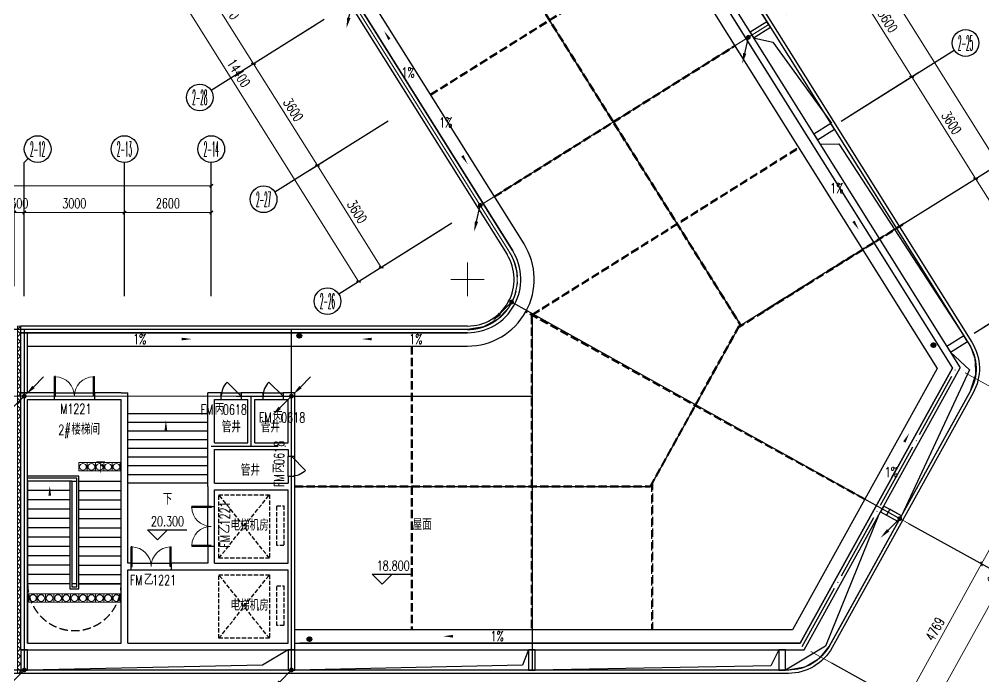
# Model space of a CAD drawing. Extents: x -9422388 to 15610651, y -1992469 to 953794.
# Drawn here: x -2475703 to -2446817, y -364314 to -344628 of the extents above; entities that cross this region are included whole.
import ezdxf
from ezdxf.enums import TextEntityAlignment as Align

# ---------------------------------------------------------------- set-up
doc = ezdxf.new("R2010")
doc.units = 0
doc.header["$LTSCALE"] = 1000
doc.linetypes.add('DASH', pattern=[0.35, 0.25, -0.1])
doc.linetypes.add('DOTE', pattern=[2.42, 2, -0.2, 0.02, -0.2])
for name, color, linetype in [('A-ELEV-LIN-0.3', 30, 'Continuous'), ('A-ELEV-LIN-0.4', 40, 'Continuous'), ('A-FLOR-EVTR', 2, 'Continuous'), ('A-FLOR-OTHER1-ON', 253, 'Continuous'), ('AXIS', 3, 'Continuous'), ('AXIS_TEXT', 7, 'Continuous'), ('DIM_ELEV', 3, 'Continuous'), ('DIM_SYMB', 3, 'Continuous'), ('DOTE', 1, 'Continuous'), ('LWIRE', 4, 'Continuous'), ('PUB_DIM', 3, 'Continuous'), ('PUB_TEXT', 7, 'Continuous'), ('STAIR', 2, 'Continuous'), ('WALL', 9, 'Continuous'), ('WALL-PARAPET', 6, 'Continuous'), ('WINDOW', 4, 'Continuous'), ('WINDOW_TEXT', 7, 'Continuous'), ('WIRE-接地', 4, 'TG_接地'), ('WIRE-避雷', 4, 'TG_×2')]:
    doc.layers.add(name, color=color, linetype=linetype)
doc.layers.add('建筑底图', color=8, linetype='Continuous', lineweight=5)
doc.styles.add('_TCH_AXIS', font='COMPLEX', dxfattribs={"bigfont": 'GBCBIG'})
doc.styles.add('_TCH_DIM', font='SIMPLEX', dxfattribs={"bigfont": 'GBCBIG'})
doc.styles.add('_TCH_DIM_T3', font='SIMPLEX', dxfattribs={"width": 0.705882, "bigfont": 'GBCBIG'})
doc.styles.add('_TCH_WINDOW', font='SIMPLEX', dxfattribs={"height": 3.5, "bigfont": 'GBCBIG'})
doc.styles.add('COMPLEX', font='COMPLEX')
doc.styles.get("Standard").update_dxf_attribs({"font": 'gbenor.shx', "bigfont": 'gbcbig.shx'})
doc.styles.add('TG_LINETYPE', font='SIMPLEX', dxfattribs={"width": 0.8, "height": 3.5, "bigfont": 'HZTXT'})
doc.styles.add('TG_LINETYPE_THUND', font='SIMPLEX', dxfattribs={"width": 0.8, "height": 5.5, "bigfont": 'HZTXT'})
doc.linetypes.add('TG_×2', pattern='A,0.75,0,["×",TG_LINETYPE_THUND,S=0.1,R=0,X=-0.23,Y=-0.21],0.65,-0.13,0.13,-0.13', length=2)
doc.linetypes.add('TG_接地', pattern='A,0.75,0,["/",TG_LINETYPE,S=0.05,R=-8.594367,X=-0.1,Y=-0.045],0.65,-0.13,0.13,-0.13', length=2)
doc.dimstyles.new('_TCH_ARCH&&100', dxfattribs={"dimtxt": 297.5, "dimasz": 100, "dimexe": 250, "dimexo": 300, "dimgap": 126.25, "dimtad": 1, "dimdec": 0, "dimzin": 0, "dimdsep": 46, "dimtxsty": '_TCH_DIM_T3', "dimblk": 'ARCHTICK', "dimcen": 0.09, "dimclrt": 7, "dimazin": 2, "dimtfac": 1, "dimtdec": 0, "dimtix": 1, "dimtmove": 2, "dimatfit": 3, "dimfxl": 0, "dimtolj": 1, "dimtzin": 0, "dimarcsym": 0})
pattern_1 = [(45, (965061, 0), (-22.4506403, 22.4506403), []), (135, (965061, 0), (-22.4506403, -22.4506403), [])]

# ---------------------------------------------------------------- blocks, each defined once
blk = doc.blocks.new('_ArchTick')
at = {"color": 0, "linetype": 'ByBlock', "const_width": 0.4}
blk.add_lwpolyline([(-0.5, -0.5), (0.5, 0.5)], dxfattribs=at)
blk = doc.blocks.new('*D751')
at = {"layer": 'Defpoints', "color": 0, "transparency": 16777216}
for p in [(2140239, -399502), (2143302, -401197), (2137930, -403675)]:
    blk.add_point(p, dxfattribs=at)
at = {"layer": 'PUB_DIM', "color": 0, "lineweight": -2, "transparency": 16777216}
for p, q in [((2140502, -399647), (2143520, -401318)), ((2140993, -405369), (2143302, -401197)), ((2138193, -403820), (2141211, -405491))]:
    blk.add_line(p, q, dxfattribs=at)
at = {"layer": 'PUB_DIM', "color": 0, "lineweight": -2, "transparency": 16777216, "xscale": 100, "yscale": 100, "zscale": 100}
for p, rotation in [((2143302, -401197), 61.03914883823311), ((2140993, -405369), 241.0391488382331)]:
    blk.add_blockref('_ArchTick', p, dxfattribs=dict(at, rotation=rotation))
at = {"layer": 'PUB_DIM', "color": 7, "transparency": 16777216, "insert": (2141907, -403150), "char_height": 297.5, "attachment_point": 5, "rotation": 61.0391, "style": '_TCH_DIM_T3'}
blk.add_mtext('\\A1;4769', dxfattribs=at)
blk = doc.blocks.new('*D752')
at = {"layer": 'Defpoints', "color": 0, "transparency": 16777216}
for p in [(2142549, -395329), (2145611, -397024), (2140239, -399502)]:
    blk.add_point(p, dxfattribs=at)
at = {"layer": 'PUB_DIM', "color": 0, "lineweight": -2, "transparency": 16777216}
for p, q in [((2142811, -395475), (2145830, -397145)), ((2143302, -401197), (2145611, -397024)), ((2140502, -399647), (2143520, -401318))]:
    blk.add_line(p, q, dxfattribs=at)
at = {"layer": 'PUB_DIM', "color": 0, "lineweight": -2, "transparency": 16777216, "xscale": 100, "yscale": 100, "zscale": 100}
for p, rotation in [((2145611, -397024), 61.03914883822983), ((2143302, -401197), 241.0391488382298)]:
    blk.add_blockref('_ArchTick', p, dxfattribs=dict(at, rotation=rotation))
at = {"layer": 'PUB_DIM', "color": 7, "transparency": 16777216, "insert": (2144216, -398977), "char_height": 297.5, "attachment_point": 5, "rotation": 61.0391, "style": '_TCH_DIM_T3'}
blk.add_mtext('\\A1;4769', dxfattribs=at)
blk = doc.blocks.new('*D753')
at = {"layer": 'Defpoints', "color": 0, "transparency": 16777216}
for p in [(2142549, -395329), (2146311, -397412), (2137930, -403675)]:
    blk.add_point(p, dxfattribs=at)
at = {"layer": 'PUB_DIM', "color": 0, "lineweight": -2, "transparency": 16777216}
for p, q in [((2142811, -395475), (2146530, -397533)), ((2141692, -405757), (2146311, -397412)), ((2138193, -403820), (2141911, -405878))]:
    blk.add_line(p, q, dxfattribs=at)
at = {"layer": 'PUB_DIM', "color": 0, "lineweight": -2, "transparency": 16777216, "xscale": 100, "yscale": 100, "zscale": 100}
for p, rotation in [((2146311, -397412), 61.03914883811161), ((2141692, -405757), 241.0391488381117)]:
    blk.add_blockref('_ArchTick', p, dxfattribs=dict(at, rotation=rotation))
at = {"layer": 'PUB_DIM', "color": 7, "transparency": 16777216, "insert": (2143761, -401451), "char_height": 297.5, "attachment_point": 5, "rotation": 61.0391, "style": '_TCH_DIM_T3'}
blk.add_mtext('\\A1;9538', dxfattribs=at)
blk = doc.blocks.new('*D755')
at = {"layer": 'AXIS', "color": 0, "lineweight": -2, "transparency": 16777216}
for p, q in [((2099930, -392875), (2099930, -389625)), ((2120230, -392875), (2120230, -389625)), ((2099930, -389875), (2120230, -389875))]:
    blk.add_line(p, q, dxfattribs=at)
at = {"layer": 'Defpoints', "color": 0, "transparency": 16777216}
for p in [(2120230, -389875), (2099930, -393175), (2120230, -393175)]:
    blk.add_point(p, dxfattribs=at)
at = {"layer": 'AXIS', "color": 0, "lineweight": -2, "transparency": 16777216, "xscale": 100, "yscale": 100, "zscale": 100, "rotation": 180}
blk.add_blockref('_ArchTick', (2099930, -389875), dxfattribs=at)
at = {"layer": 'AXIS', "color": 0, "lineweight": -2, "transparency": 16777216, "xscale": 100, "yscale": 100, "zscale": 100}
blk.add_blockref('_ArchTick', (2120230, -389875), dxfattribs=at)
at = {"layer": 'AXIS', "color": 7, "transparency": 16777216, "insert": (2110080, -389600), "char_height": 297.5, "attachment_point": 5, "style": '_TCH_DIM_T3'}
blk.add_mtext('\\A1;20300', dxfattribs=at)
blk = doc.blocks.new('*D767')
at = {"layer": 'AXIS', "color": 0, "lineweight": -2, "transparency": 16777216}
for p, q in [((2129789, -372524), (2132543, -370798)), ((2132331, -370931), (2146192, -393046)), ((2143650, -394639), (2146404, -392913))]:
    blk.add_line(p, q, dxfattribs=at)
at = {"layer": 'Defpoints', "color": 0, "transparency": 16777216}
for p in [(2129535, -372683), (2146192, -393046), (2143396, -394798)]:
    blk.add_point(p, dxfattribs=at)
at = {"layer": 'AXIS', "color": 0, "lineweight": -2, "transparency": 16777216, "xscale": 100, "yscale": 100, "zscale": 100}
for p, rotation in [((2132331, -370931), 122.0782976762225), ((2146192, -393046), 302.0782976762225)]:
    blk.add_blockref('_ArchTick', p, dxfattribs=dict(at, rotation=rotation))
at = {"layer": 'AXIS', "color": 7, "transparency": 16777216, "insert": (2139495, -381842), "char_height": 297.5, "attachment_point": 5, "rotation": 302.0783, "style": '_TCH_DIM_T3'}
blk.add_mtext('\\A1;26100', dxfattribs=at)
blk = doc.blocks.new('*D768')
at = {"layer": 'AXIS', "color": 0, "lineweight": -2, "transparency": 16777216}
for p, q in [((2143331, -394131), (2145407, -392830)), ((2145196, -392962), (2145142, -392878)), ((2145196, -392962), (2145514, -393471)), ((2143650, -394639), (2145726, -393338)), ((2145514, -393471), (2145567, -393555))]:
    blk.add_line(p, q, dxfattribs=at)
at = {"layer": 'Defpoints', "color": 0, "transparency": 16777216}
for p in [(2145514, -393471), (2143077, -394290), (2143396, -394798)]:
    blk.add_point(p, dxfattribs=at)
at = {"layer": 'AXIS', "color": 0, "lineweight": -2, "transparency": 16777216, "xscale": 100, "yscale": 100, "zscale": 100}
for p, rotation in [((2145196, -392962), 302.0782976762146), ((2145514, -393471), 122.0782976762145)]:
    blk.add_blockref('_ArchTick', p, dxfattribs=dict(at, rotation=rotation))
at = {"layer": 'AXIS', "color": 7, "transparency": 16777216, "insert": (2145588, -393070), "char_height": 297.5, "attachment_point": 5, "rotation": 302.0783, "style": '_TCH_DIM_T3'}
blk.add_mtext('\\A1;600', dxfattribs=at)
blk = doc.blocks.new('*D769')
at = {"layer": 'AXIS', "color": 0, "lineweight": -2, "transparency": 16777216}
for p, q in [((2141260, -390826), (2143336, -389525)), ((2143124, -389658), (2145196, -392962)), ((2143331, -394131), (2145407, -392830))]:
    blk.add_line(p, q, dxfattribs=at)
at = {"layer": 'Defpoints', "color": 0, "transparency": 16777216}
for p in [(2141006, -390985), (2145196, -392962), (2143077, -394290)]:
    blk.add_point(p, dxfattribs=at)
at = {"layer": 'AXIS', "color": 0, "lineweight": -2, "transparency": 16777216, "xscale": 100, "yscale": 100, "zscale": 100}
for p, rotation in [((2143124, -389658), 122.0782976762255), ((2145196, -392962), 302.0782976762255)]:
    blk.add_blockref('_ArchTick', p, dxfattribs=dict(at, rotation=rotation))
at = {"layer": 'AXIS', "color": 7, "transparency": 16777216, "insert": (2144393, -391164), "char_height": 297.5, "attachment_point": 5, "rotation": 302.0783, "style": '_TCH_DIM_T3'}
blk.add_mtext('\\A1;3900', dxfattribs=at)
blk = doc.blocks.new('*D770')
at = {"layer": 'AXIS', "color": 0, "lineweight": -2, "transparency": 16777216}
for p, q in [((2139348, -387776), (2141424, -386475)), ((2141212, -386607), (2143124, -389658)), ((2141260, -390826), (2143336, -389525))]:
    blk.add_line(p, q, dxfattribs=at)
at = {"layer": 'Defpoints', "color": 0, "transparency": 16777216}
for p in [(2139094, -387935), (2143124, -389658), (2141006, -390985)]:
    blk.add_point(p, dxfattribs=at)
at = {"layer": 'AXIS', "color": 0, "lineweight": -2, "transparency": 16777216, "xscale": 100, "yscale": 100, "zscale": 100}
for p, rotation in [((2141212, -386607), 122.0782976762219), ((2143124, -389658), 302.0782976762218)]:
    blk.add_blockref('_ArchTick', p, dxfattribs=dict(at, rotation=rotation))
at = {"layer": 'AXIS', "color": 7, "transparency": 16777216, "insert": (2142401, -387987), "char_height": 297.5, "attachment_point": 5, "rotation": 302.0783, "style": '_TCH_DIM_T3'}
blk.add_mtext('\\A1;3600', dxfattribs=at)
blk = doc.blocks.new('*D771')
at = {"layer": 'AXIS', "color": 0, "lineweight": -2, "transparency": 16777216}
for p, q in [((2137437, -384725), (2139512, -383424)), ((2139301, -383557), (2141212, -386607)), ((2139348, -387776), (2141424, -386475))]:
    blk.add_line(p, q, dxfattribs=at)
at = {"layer": 'Defpoints', "color": 0, "transparency": 16777216}
for p in [(2137182, -384885), (2141212, -386607), (2139094, -387935)]:
    blk.add_point(p, dxfattribs=at)
at = {"layer": 'AXIS', "color": 0, "lineweight": -2, "transparency": 16777216, "xscale": 100, "yscale": 100, "zscale": 100}
for p, rotation in [((2139301, -383557), 122.0782976762247), ((2141212, -386607), 302.0782976762247)]:
    blk.add_blockref('_ArchTick', p, dxfattribs=dict(at, rotation=rotation))
at = {"layer": 'AXIS', "color": 7, "transparency": 16777216, "insert": (2140490, -384936), "char_height": 297.5, "attachment_point": 5, "rotation": 302.0783, "style": '_TCH_DIM_T3'}
blk.add_mtext('\\A1;3600', dxfattribs=at)
blk = doc.blocks.new('*D776')
at = {"layer": 'AXIS', "color": 0, "lineweight": -2, "transparency": 16777216}
for p, q in [((2119536, -378950), (2116783, -380676)), ((2116994, -380543), (2124642, -392745)), ((2127184, -391152), (2124430, -392878))]:
    blk.add_line(p, q, dxfattribs=at)
at = {"layer": 'Defpoints', "color": 0, "transparency": 16777216}
for p in [(2119791, -378791), (2127438, -390992), (2124642, -392745)]:
    blk.add_point(p, dxfattribs=at)
at = {"layer": 'AXIS', "color": 0, "lineweight": -2, "transparency": 16777216, "xscale": 100, "yscale": 100, "zscale": 100}
for p, rotation in [((2116994, -380543), 122.0782976762221), ((2124642, -392745), 302.0782976762222)]:
    blk.add_blockref('_ArchTick', p, dxfattribs=dict(at, rotation=rotation))
at = {"layer": 'AXIS', "color": 7, "transparency": 16777216, "insert": (2121051, -386498), "char_height": 297.5, "attachment_point": 5, "rotation": 302.0783, "style": '_TCH_DIM_T3'}
blk.add_mtext('\\A1;14400', dxfattribs=at)
blk = doc.blocks.new('*D777')
at = {"layer": 'AXIS', "color": 0, "lineweight": -2, "transparency": 16777216}
for p, q in [((2125272, -388101), (2123196, -389402)), ((2123408, -389269), (2125320, -392320)), ((2127184, -391152), (2125108, -392453))]:
    blk.add_line(p, q, dxfattribs=at)
at = {"layer": 'Defpoints', "color": 0, "transparency": 16777216}
for p in [(2125526, -387942), (2127438, -390992), (2125320, -392320)]:
    blk.add_point(p, dxfattribs=at)
at = {"layer": 'AXIS', "color": 0, "lineweight": -2, "transparency": 16777216, "xscale": 100, "yscale": 100, "zscale": 100}
for p, rotation in [((2123408, -389269), 122.0782976762242), ((2125320, -392320), 302.0782976762242)]:
    blk.add_blockref('_ArchTick', p, dxfattribs=dict(at, rotation=rotation))
at = {"layer": 'AXIS', "color": 7, "transparency": 16777216, "insert": (2124597, -390649), "char_height": 297.5, "attachment_point": 5, "rotation": 302.0783, "style": '_TCH_DIM_T3'}
blk.add_mtext('\\A1;3600', dxfattribs=at)
blk = doc.blocks.new('*D778')
at = {"layer": 'AXIS', "color": 0, "lineweight": -2, "transparency": 16777216}
for p, q in [((2123360, -385051), (2121284, -386352)), ((2121496, -386219), (2123408, -389269)), ((2125272, -388101), (2123196, -389402))]:
    blk.add_line(p, q, dxfattribs=at)
at = {"layer": 'Defpoints', "color": 0, "transparency": 16777216}
for p in [(2123614, -384891), (2125526, -387942), (2123408, -389269)]:
    blk.add_point(p, dxfattribs=at)
at = {"layer": 'AXIS', "color": 0, "lineweight": -2, "transparency": 16777216, "xscale": 100, "yscale": 100, "zscale": 100}
for p, rotation in [((2121496, -386219), 122.0782976762247), ((2123408, -389269), 302.0782976762247)]:
    blk.add_blockref('_ArchTick', p, dxfattribs=dict(at, rotation=rotation))
at = {"layer": 'AXIS', "color": 7, "transparency": 16777216, "insert": (2122685, -387598), "char_height": 297.5, "attachment_point": 5, "rotation": 302.0783, "style": '_TCH_DIM_T3'}
blk.add_mtext('\\A1;3600', dxfattribs=at)
blk = doc.blocks.new('*D779')
at = {"layer": 'AXIS', "color": 0, "lineweight": -2, "transparency": 16777216}
for p, q in [((2121448, -382000), (2119372, -383302)), ((2119584, -383169), (2121496, -386219)), ((2123360, -385051), (2121284, -386352))]:
    blk.add_line(p, q, dxfattribs=at)
at = {"layer": 'Defpoints', "color": 0, "transparency": 16777216}
for p in [(2121702, -381841), (2123614, -384891), (2121496, -386219)]:
    blk.add_point(p, dxfattribs=at)
at = {"layer": 'AXIS', "color": 0, "lineweight": -2, "transparency": 16777216, "xscale": 100, "yscale": 100, "zscale": 100}
for p, rotation in [((2119584, -383169), 122.0782976762219), ((2121496, -386219), 302.0782976762218)]:
    blk.add_blockref('_ArchTick', p, dxfattribs=dict(at, rotation=rotation))
at = {"layer": 'AXIS', "color": 7, "transparency": 16777216, "insert": (2120773, -384548), "char_height": 297.5, "attachment_point": 5, "rotation": 302.0783, "style": '_TCH_DIM_T3'}
blk.add_mtext('\\A1;3600', dxfattribs=at)
blk = doc.blocks.new('$DorLib2D$00000002')
at = {"color": 0}
for p, q in [((-0.5, 0), (-0.5, 0.4875)), ((-0.475, 0.4875), (-0.5, 0.4875)), ((-0.475, 0), (-0.475, 0.4875)), ((0.475, 0), (0.475, 0.4875)), ((0.475, 0.4875), (0.5, 0.4875)), ((0.5, 0), (0.5, 0.4875)), ((-0.5, 0), (-0.475, 0)), ((0.5, 0), (0.475, 0))]:
    blk.add_line(p, q, dxfattribs=at)
at = {"color": 0, "lineweight": 13}
for centre, start, end in [((-0.4875, 0), 0, 88.53072), ((0.4875, 0), 91.46928, 180)]:
    blk.add_arc(centre, 0.4875, start, end, dxfattribs=at)
blk = doc.blocks.new('$DorLib2D$00000114')
at = {"color": 0}
blk.add_line((0.5, 0), (-0.207, 0.707), dxfattribs=at)
blk.add_arc((0.5, 0), 1, 135, 180, dxfattribs=at)
blk = doc.blocks.new('*D800')
at = {"layer": 'AXIS', "color": 0, "lineweight": -2, "transparency": 16777216}
for p, q in [((2114330, -392875), (2114330, -390425)), ((2114630, -392875), (2114630, -390425)), ((2114330, -390675), (2114230, -390675)), ((2114330, -390675), (2114630, -390675)), ((2114630, -390675), (2114730, -390675))]:
    blk.add_line(p, q, dxfattribs=at)
at = {"layer": 'Defpoints', "color": 0, "transparency": 16777216}
for p in [(2114630, -390675), (2114330, -393175), (2114630, -393175)]:
    blk.add_point(p, dxfattribs=at)
at = {"layer": 'AXIS', "color": 0, "lineweight": -2, "transparency": 16777216, "xscale": 100, "yscale": 100, "zscale": 100}
blk.add_blockref('_ArchTick', (2114330, -390675), dxfattribs=at)
at = {"layer": 'AXIS', "color": 0, "lineweight": -2, "transparency": 16777216, "xscale": 100, "yscale": 100, "zscale": 100, "rotation": 180}
blk.add_blockref('_ArchTick', (2114630, -390675), dxfattribs=at)
at = {"layer": 'AXIS', "color": 7, "transparency": 16777216, "insert": (2114480, -390400), "char_height": 297.5, "attachment_point": 5, "style": '_TCH_DIM_T3'}
blk.add_mtext('\\A1;300', dxfattribs=at)
blk = doc.blocks.new('*D801')
at = {"layer": 'AXIS', "color": 0, "lineweight": -2, "transparency": 16777216}
for p, q in [((2114630, -392875), (2114630, -390425)), ((2117630, -392875), (2117630, -390425)), ((2114630, -390675), (2117630, -390675))]:
    blk.add_line(p, q, dxfattribs=at)
at = {"layer": 'Defpoints', "color": 0, "transparency": 16777216}
for p in [(2117630, -390675), (2114630, -393175), (2117630, -393175)]:
    blk.add_point(p, dxfattribs=at)
at = {"layer": 'AXIS', "color": 0, "lineweight": -2, "transparency": 16777216, "xscale": 100, "yscale": 100, "zscale": 100, "rotation": 180}
blk.add_blockref('_ArchTick', (2114630, -390675), dxfattribs=at)
at = {"layer": 'AXIS', "color": 0, "lineweight": -2, "transparency": 16777216, "xscale": 100, "yscale": 100, "zscale": 100}
blk.add_blockref('_ArchTick', (2117630, -390675), dxfattribs=at)
at = {"layer": 'AXIS', "color": 7, "transparency": 16777216, "insert": (2116130, -390400), "char_height": 297.5, "attachment_point": 5, "style": '_TCH_DIM_T3'}
blk.add_mtext('\\A1;3000', dxfattribs=at)
blk = doc.blocks.new('*D802')
at = {"layer": 'AXIS', "color": 0, "lineweight": -2, "transparency": 16777216}
for p, q in [((2117630, -392875), (2117630, -390425)), ((2120230, -392875), (2120230, -390425)), ((2117630, -390675), (2120230, -390675))]:
    blk.add_line(p, q, dxfattribs=at)
at = {"layer": 'Defpoints', "color": 0, "transparency": 16777216}
for p in [(2120230, -390675), (2117630, -393175), (2120230, -393175)]:
    blk.add_point(p, dxfattribs=at)
at = {"layer": 'AXIS', "color": 0, "lineweight": -2, "transparency": 16777216, "xscale": 100, "yscale": 100, "zscale": 100, "rotation": 180}
blk.add_blockref('_ArchTick', (2117630, -390675), dxfattribs=at)
at = {"layer": 'AXIS', "color": 0, "lineweight": -2, "transparency": 16777216, "xscale": 100, "yscale": 100, "zscale": 100}
blk.add_blockref('_ArchTick', (2120230, -390675), dxfattribs=at)
at = {"layer": 'AXIS', "color": 7, "transparency": 16777216, "insert": (2118930, -390400), "char_height": 297.5, "attachment_point": 5, "style": '_TCH_DIM_T3'}
blk.add_mtext('\\A1;2600', dxfattribs=at)
blk = doc.blocks.new('_AXISO')
at = {"color": 0}
blk.add_circle((0, 0), 0.5, dxfattribs=at)
at = {"layer": 'AXIS_TEXT', "color": 0, "style": 'COMPLEX', "width": 1.041667}
blk.add_attdef('A', text='', height=0.56, dxfattribs=at).set_placement((-0.25, -0.28), (0.25, -0.28), align=Align.FIT)
blk = doc.blocks.new('$TelecSys$00000080')
for p, q in [((-0.7, -0.7), (0, 0)), ((0.104, 0.104), (0.104, 0.104)), ((-0.104, -0.104), (-0.104, -0.104))]:
    blk.add_line(p, q)
at = {"const_width": 0.142}
blk.add_lwpolyline([(0.071, 0, 1), (-0.071, 0, 1)], format="xyb", close=True, dxfattribs=at)
blk.add_solid([(-0.63, -0.77), (-0.77, -0.63), (-1.15, -1.15)])
at = {"width": 0.8, "flags": 9}
blk.add_attdef('A', (0, 0), '', height=0.00002, rotation=180, dxfattribs=at)
blk = doc.blocks.new('$TelecSys$00000078')
for p, q in [((1.15, 1.15), (0.55, 0.55)), ((0.104, 0.104), (0.104, 0.104)), ((-0.104, -0.104), (-0.104, -0.104))]:
    blk.add_line(p, q)
at = {"const_width": 0.142}
blk.add_lwpolyline([(-0.071, 0, 1), (0.071, 0, 1)], format="xyb", close=True, dxfattribs=at)
blk.add_solid([(0.62, 0.48), (0.48, 0.62), (0.1, 0.1)])
at = {"width": 0.8, "flags": 9}
blk.add_attdef('A', (0, 0), '', height=0.00002, dxfattribs=at)
blk = doc.blocks.new('6666')
h = blk.add_hatch()
h.set_pattern_fill('ANSI37', color=8, scale=100)
h.set_pattern_definition([(45, (1492936.5, 0), (-112.2532, 112.2532), []), (135, (1492936.5, 0), (-112.2532, -112.2532), [])])
h.paths.add_polyline_path([(2114430.2, -394074.7), (2114530.2, -394074.7), (2114530.2, -404474.7), (2114430.2, -404474.7)])
at = {"layer": 'A-ELEV-LIN-0.4'}
h = blk.add_hatch(dxfattribs=at)
h.set_pattern_fill('ANSI37', color=8, scale=20)
h.set_pattern_definition([(45, (1068560.5, -10359.275), (-22.4506403, 22.4506403), []), (135, (1068560.5, -10359.275), (-22.4506403, -22.4506403), [])])
edge = h.paths.add_edge_path()
edge.add_arc((2122868, -394363.9), 70, 0, 360)
h = blk.add_hatch(dxfattribs=at)
h.set_pattern_fill('ANSI37', color=8, scale=20)
h.set_pattern_definition(pattern_1)
edge = h.paths.add_edge_path()
edge.add_arc((2141860.7, -394646.6), 70, 0, 360)
h = blk.add_hatch(dxfattribs=at)
h.set_pattern_fill('ANSI37', color=8, scale=20)
h.set_pattern_definition(pattern_1)
edge = h.paths.add_edge_path()
edge.add_arc((2123170.9, -403450.5), 70, 0, 360)
at = {"color": 8}
for points in [[(2127903.9, -393175.4), (2127903.9, -392175.4)], [(2127403.9, -392675.4), (2128403.9, -392675.4)], [(2114530.2, -403774.7), (2114530.2, -394074.7)]]:
    blk.add_lwpolyline(points, dxfattribs=at)
blk.add_lwpolyline([(2114430.2, -394074.7), (2114530.2, -394074.7), (2114530.2, -404474.7), (2114430.2, -404474.7)], close=True, dxfattribs=at)
at = {"color": 8, "linetype": 'Continuous', "flags": 128}
for points in [[(2117497.7, -398414.7), (2117497.7, -398164.7), (2116262.7, -398164.7), (2116262.7, -398414.7)], [(2117497.7, -402344.7), (2117497.7, -402094.7), (2114762.7, -402094.7), (2114762.7, -402344.7)]]:
    blk.add_lwpolyline(points, close=True, dxfattribs=at)
for points in [[(2116262.7, -398414.7), (2116262.7, -398164.7)], [(2116512.7, -398414.7), (2116512.7, -398164.7)], [(2116762.7, -398414.7), (2116762.7, -398164.7)], [(2117012.7, -398414.7), (2117012.7, -398164.7)], [(2117262.7, -398414.7), (2117262.7, -398164.7)], [(2115012.7, -402344.7), (2115012.7, -402094.7)], [(2115262.7, -402344.7), (2115262.7, -402094.7)], [(2115512.7, -402344.7), (2115512.7, -402094.7)], [(2115762.7, -402344.7), (2115762.7, -402094.7)], [(2116012.7, -402344.7), (2116012.7, -402094.7)], [(2116262.7, -402344.7), (2116262.7, -402094.7)], [(2116512.7, -402344.7), (2116512.7, -402094.7)], [(2116762.7, -402344.7), (2116762.7, -402094.7)], [(2117012.7, -402344.7), (2117012.7, -402094.7)], [(2117262.7, -402344.7), (2117262.7, -402094.7)]]:
    blk.add_lwpolyline(points, dxfattribs=at)
at = {"color": 8, "linetype": 'Continuous'}
for centre in [(2116387.7, -398289.7), (2116640.2, -398289.7), (2116887.7, -398289.7), (2117137.7, -398289.7), (2117387.7, -398289.7), (2114890.2, -402219.7), (2115137.7, -402219.7), (2115387.7, -402219.7), (2115640.2, -402219.7), (2115887.7, -402219.7), (2116137.7, -402219.7), (2116387.7, -402219.7), (2116640.2, -402219.7), (2116887.7, -402219.7), (2117137.7, -402219.7), (2117387.7, -402219.7)]:
    blk.add_circle(centre, 100, dxfattribs=at)
at = {"layer": 'A-ELEV-LIN-0.3', "color": 8}
for points in [[(2120500.1, -378228), (2120500.1, -378228, -0.4142136), (2120721.4, -377263.1), (2127669.5, -372908.3, -0.4142136), (2129737.1, -373382.6), (2143007.3, -394555, -0.2728148), (2143048.7, -396077.9), (2138830, -403701.1, -0.2728148), (2137517.5, -404474.7), (2100730.2, -404474.7, -0.4142134), (2099130.2, -402874.7), (2099130.2, -394774.7, -0.4142137), (2099830.2, -394074.7), (2099830.2, -394074.7)], [(2120584.8, -378174.9), (2120584.8, -378174.9, -0.4142136), (2120774.5, -377347.8), (2127722.6, -372993, -0.4142136), (2129652.3, -373435.7), (2142922.6, -394608.1, -0.2728148), (2142961.2, -396029.5), (2138742.5, -403652.6, -0.2728148), (2137517.5, -404374.7), (2114530.2, -404374.7)]]:
    blk.add_lwpolyline(points, format="xyb", dxfattribs=at)
for points in [[(2136981.2, -385128.8), (2136875, -384959.3), (2136366.6, -385278), (2136472.8, -385447.4)], [(2138893.1, -388179.2), (2138786.9, -388009.7), (2138278.5, -388328.3), (2138384.7, -388497.8)], [(2142876.2, -394534.1), (2142770, -394364.6), (2142261.6, -394683.3), (2142367.8, -394852.7)], [(2140803.4, -399928.6), (2140900.3, -399753.6), (2140375.3, -399463), (2140278.5, -399638)], [(2140803.4, -399928.6), (2140900.3, -399753.6), (2140550.3, -399559.9), (2140453.5, -399734.9)], [(2114530.2, -404374.7), (2114730.2, -404374.7), (2114730.2, -403774.7), (2114530.2, -403774.7)], [(2122530.2, -404374.7), (2122730.2, -404374.7), (2122730.2, -403774.7), (2122530.2, -403774.7)], [(2129730.2, -404374.7), (2129930.2, -404374.7), (2129930.2, -403774.7), (2129730.2, -403774.7)], [(2137230.2, -404374.7), (2137430.2, -404374.7), (2137430.2, -403774.7), (2137230.2, -403774.7)]]:
    blk.add_lwpolyline(points, close=True, dxfattribs=at)
blk.add_lwpolyline([(2114530.2, -404374.7), (2114530.2, -404474.7)], dxfattribs=at)
at = {"layer": 'A-ELEV-LIN-0.4', "color": 8}
for points in [[(2128655.8, -373352.2), (2142432.6, -395332.7), (2137871.2, -403574.7), (2122880.2, -403574.7)], [(2128316.9, -373564.6), (2141968.4, -395345.3), (2137635.4, -403174.7), (2122730.2, -403174.7)], [(2124673.4, -375848.3), (2136068.2, -394028.4)], [(2132649.1, -379346.7), (2133238.3, -379370.2), (2136874.1, -384959.9)], [(2136472.8, -385447.4), (2137045, -385573.8), (2138803.4, -387999.3)], [(2138464.6, -388625.2), (2139030.6, -388615.6), (2142770, -394364.6)], [(2133386.2, -398874.7), (2136068.2, -394028.4)], [(2142368.2, -394853.4), (2142942.5, -395384), (2140900.3, -399753.6)], [(2122730.2, -398874.7), (2133386.2, -398874.7)], [(2140205.8, -399769.3), (2138628, -403661.5), (2137430.2, -404374.7)], [(2122530.2, -403774.7), (2121763, -404229.5), (2114730.2, -404374.7)], [(2129730.2, -403774.7), (2129549, -404229.5), (2122730.2, -404374.7)], [(2137230.2, -403774.7), (2136988.3, -404244.6), (2129930.2, -404374.7)]]:
    blk.add_lwpolyline(points, dxfattribs=at)
for points in [[(2114730.2, -394674.7), (2127902.6, -394674.7, 0.5895128), (2129597.2, -391612.6), (2121114.7, -378078.8)], [(2114730.2, -394274.7), (2127902.6, -394274.7, 0.5895128), (2129258.3, -391825), (2121094.4, -378799.6)]]:
    blk.add_lwpolyline(points, format="xyb", dxfattribs=at)
for centre in [(2122868, -394363.9), (2141860.7, -394646.6), (2123170.9, -403450.5)]:
    blk.add_circle(centre, 70, dxfattribs=at)
at = {"layer": 'A-FLOR-EVTR', "color": 8, "linetype": 'DASH', "ltscale": 0.5}
for p, q in [((2120455.2, -401024.7), (2120455.2, -399124.7)), ((2120455.2, -399124.7), (2121975.2, -399124.7)), ((2121975.2, -401024.7), (2120455.2, -399124.7)), ((2120455.2, -401024.7), (2121975.2, -399124.7)), ((2121975.2, -399124.7), (2121975.2, -401024.7)), ((2122190.2, -400644.7), (2122190.2, -399454.7)), ((2122190.2, -399454.7), (2122405.2, -399454.7)), ((2122405.2, -399454.7), (2122405.2, -400644.7)), ((2122405.2, -400644.7), (2122190.2, -400644.7)), ((2121975.2, -401024.7), (2120455.2, -401024.7)), ((2120455.2, -403424.7), (2120455.2, -401524.7)), ((2120455.2, -401524.7), (2121975.2, -401524.7)), ((2121975.2, -403424.7), (2120455.2, -401524.7)), ((2120455.2, -403424.7), (2121975.2, -401524.7)), ((2121975.2, -401524.7), (2121975.2, -403424.7)), ((2122190.2, -403044.7), (2122190.2, -401854.7)), ((2122190.2, -401854.7), (2122405.2, -401854.7)), ((2122405.2, -401854.7), (2122405.2, -403044.7)), ((2122405.2, -403044.7), (2122190.2, -403044.7)), ((2121975.2, -403424.7), (2120455.2, -403424.7))]:
    blk.add_line(p, q, dxfattribs=at)
at = {"layer": 'A-FLOR-OTHER1-ON', "color": 8, "linetype": 'DASH'}
for p, q in [((2124660.7, -375856.2), (2136078.9, -394073.7)), ((2124686.1, -375840.3), (2136104.3, -394057.7))]:
    blk.add_line(p, q, dxfattribs=at)
for points in [[(2126789.2, -387132.4), (2133991.5, -382618.3)], [(2126805.2, -387157.9), (2134007.4, -382643.7)], [(2128701.1, -390182.8), (2135903.4, -385668.6)], [(2128717, -390208.2), (2135919.3, -385694.1)], [(2129845.2, -393714.4), (2137815.2, -388719)], [(2129845.2, -393749.8), (2137831.2, -388744.4)], [(2135983, -394151.5), (2141014, -390998.2)], [(2136013, -394097.3), (2140998.1, -390972.8)], [(2139794.7, -399273.1), (2129645.2, -393656.2)], [(2139809.2, -399246.9), (2129659.8, -393630)], [(2129815.2, -393768.6), (2129815.2, -403174.7)], [(2129845.2, -393749.7), (2129845.2, -403174.7)], [(2133373.1, -398867.5), (2136055.1, -394021.2)], [(2133399.3, -398882), (2136081.3, -394035.7)], [(2126215.2, -394674.7), (2126215.2, -403174.7)], [(2126245.2, -394674.7), (2126245.2, -403174.7)], [(2122730.2, -398859.7), (2133386.2, -398859.7)], [(2122730.2, -398889.7), (2133386.2, -398889.7)], [(2133415.2, -398791.4), (2133415.2, -403174.7)], [(2133445.2, -398737.1), (2133445.2, -403174.7)]]:
    blk.add_lwpolyline(points, dxfattribs=at)
blk.add_arc((2116130.2, -401794.7), 1400, 179.99986, 0, dxfattribs=at)
at = {"layer": 'AXIS', "color": 8}
for p, q in [((2123614.3, -384891.4), (2120225, -387015.7)), ((2139094.2, -387935.1), (2142483.5, -385810.8)), ((2125526.2, -387941.8), (2122136.9, -390066.1)), ((2114747.4, -389057.6), (2114630.2, -389174.7)), ((2141006.1, -390985.5), (2144395.4, -388861.2)), ((2114630.2, -393174.7), (2114630.2, -389174.7)), ((2117630.2, -393174.7), (2117630.2, -389174.7)), ((2120230.2, -393174.7), (2120230.2, -389174.7)), ((2127438.1, -390992.1), (2124048.8, -393116.4)), ((2143077.3, -394290), (2146466.6, -392165.7)), ((2141118.1, -399988.4), (2144614.1, -401923.2)), ((2138808.9, -404161), (2142304.9, -406095.8))]:
    blk.add_line(p, q, dxfattribs=at)
at = {"layer": 'DIM_ELEV', "color": 8}
for p, q in [((2118624.1, -400475), (2118324.1, -400175)), ((2118324.1, -400175), (2119494.9, -400175)), ((2118624.1, -400475), (2118924.1, -400175)), ((2125344.8, -401802.5), (2125044.8, -401502.5)), ((2125044.8, -401502.5), (2126215.5, -401502.5)), ((2125344.8, -401802.5), (2125644.8, -401502.5))]:
    blk.add_line(p, q, dxfattribs=at)
at = {"layer": 'DIM_SYMB', "color": 8}
for points in [[(2126040.2, -386244.1, 0, 0, 0), (2125406.6, -385233.1, 0, 80, 0), (2125565.9, -385487.3, 0, 0, 0)], [(2127278.2, -388219.2, 0, 0, 0), (2127911.8, -389230.1, 0, 80, 0), (2127752.5, -388975.9, 0, 0, 0)], [(2138991.8, -390180.8, 0, 0, 0), (2139625.5, -391191.8, 0, 80, 0), (2139466.1, -390937.6, 0, 0, 0)], [(2118332.2, -394463.5, 0, 0, 0), (2119648.5, -394463.5, 0, 80, 0), (2119348.5, -394463.5, 0, 0, 0)], [(2126054.8, -394463.5, 0, 0, 0), (2124738.5, -394463.5, 0, 80, 0), (2125038.5, -394463.5, 0, 0, 0)], [(2118871, -398965, 0, 0, 0), (2118871, -396900.5, 0, 80, 0), (2118871, -397200.5, 0, 0, 0)], [(2140622.5, -398207.9, 0, 0, 0), (2141134.2, -397283.2, 0, 80, 0), (2140989, -397545.6, 0, 0, 0)], [(2116867.7, -398574.7, 0, 0, 0), (2116867.7, -402684.7, 0, 0, 0), (2115392.7, -402684.7, 0, 0, 0), (2115392.7, -398854.7, 0, 80, 0), (2115392.7, -399154.7, 0, 0, 0)], [(2128489.5, -403363.5, 0, 0, 0), (2127173.2, -403363.5, 0, 80, 0), (2127473.2, -403363.5, 0, 0, 0)]]:
    blk.add_lwpolyline(points, format="xyseb", dxfattribs=at)
at = {"layer": 'DOTE', "color": 8, "linetype": 'DOTE'}
for points in [[(2136600, -393747.1), (2141006.1, -390985.5)], [(2137930.2, -403674.7), (2142548.6, -395329.5)], [(2121430.2, -397674.7), (2121430.2, -396174.7)], [(2120230.2, -397674.7), (2122630.2, -397674.7)]]:
    blk.add_lwpolyline(points, dxfattribs=at)
blk.add_arc((2127902.6, -392674.7), 1500, 270, 32.0783, dxfattribs=at)
at = {"layer": 'STAIR', "color": 8}
for p, q in [((2116265.2, -398564.7), (2114730.2, -398564.7)), ((2114730.2, -398624.7), (2114730.2, -398564.7)), ((2116205.2, -398624.7), (2114730.2, -398624.7)), ((2116205.2, -401884.7), (2116205.2, -398624.7)), ((2116265.2, -401944.7), (2116265.2, -398564.7)), ((2114730.2, -398714.7), (2114730.2, -401794.7)), ((2115995.2, -398714.7), (2114730.2, -398714.7)), ((2116055.2, -398714.7), (2115995.2, -398714.7)), ((2115995.2, -398714.7), (2115995.2, -401944.7)), ((2116055.2, -398714.7), (2115995.2, -398714.7)), ((2116055.2, -398714.7), (2116055.2, -401794.7)), ((2116055.2, -398714.7), (2116055.2, -401884.7)), ((2116055.2, -398714.7), (2116205.2, -398714.7)), ((2116205.2, -401794.7), (2116205.2, -398714.7)), ((2116265.2, -398714.7), (2117530.2, -398714.7)), ((2117530.2, -401794.7), (2117530.2, -398714.7)), ((2115995.2, -398994.7), (2114730.2, -398994.7)), ((2116265.2, -398994.7), (2117530.2, -398994.7)), ((2115995.2, -399274.7), (2114730.2, -399274.7)), ((2116265.2, -399274.7), (2117530.2, -399274.7)), ((2115995.2, -399554.7), (2114730.2, -399554.7)), ((2116265.2, -399554.7), (2117530.2, -399554.7)), ((2115995.2, -399834.7), (2114730.2, -399834.7)), ((2116265.2, -399834.7), (2117530.2, -399834.7)), ((2115995.2, -400114.7), (2114730.2, -400114.7)), ((2116265.2, -400114.7), (2117530.2, -400114.7)), ((2115995.2, -400394.7), (2114730.2, -400394.7)), ((2116265.2, -400394.7), (2117530.2, -400394.7)), ((2115995.2, -400674.7), (2114730.2, -400674.7)), ((2116265.2, -400674.7), (2117530.2, -400674.7)), ((2115995.2, -400954.7), (2114730.2, -400954.7)), ((2116265.2, -400954.7), (2117530.2, -400954.7)), ((2115995.2, -401234.7), (2114730.2, -401234.7)), ((2116265.2, -401234.7), (2117530.2, -401234.7)), ((2115995.2, -401514.7), (2114730.2, -401514.7)), ((2115995.2, -401794.7), (2114730.2, -401794.7)), ((2114730.2, -401794.7), (2114730.2, -403574.7)), ((2115995.2, -401794.7), (2114730.2, -401794.7)), ((2116205.2, -401794.7), (2116055.2, -401794.7)), ((2116265.2, -401514.7), (2117530.2, -401514.7)), ((2116265.2, -401794.7), (2117530.2, -401794.7)), ((2117530.2, -401794.7), (2116265.2, -401794.7)), ((2117530.2, -403574.7), (2117530.2, -401794.7)), ((2115995.2, -401944.7), (2116265.2, -401944.7)), ((2116055.2, -401884.7), (2116205.2, -401884.7)), ((2114730.2, -403574.7), (2117530.2, -403574.7))]:
    blk.add_line(p, q, dxfattribs=at)
for points in [[(2117730.2, -396694.7), (2120130.2, -396694.7)], [(2117730.2, -396954.7), (2120130.2, -396954.7)], [(2117730.2, -397214.7), (2120130.2, -397214.7)], [(2117730.2, -397474.7), (2120130.2, -397474.7)], [(2117730.2, -397734.7), (2120130.2, -397734.7)], [(2117730.2, -397994.7), (2120130.2, -397994.7)], [(2117730.2, -398254.7), (2120130.2, -398254.7)], [(2117730.2, -398514.7), (2120130.2, -398514.7)], [(2120130.2, -398774.7), (2117730.2, -398774.7)]]:
    blk.add_lwpolyline(points, dxfattribs=at)
at = {"layer": 'WALL', "color": 8}
for p, q in [((2114530.2, -396074.7), (2114530.2, -394274.7)), ((2114530.2, -394274.7), (2114730.2, -394274.7)), ((2114730.2, -396074.7), (2114730.2, -394274.7)), ((2114530.2, -403774.7), (2114530.2, -396074.7)), ((2115530.2, -396074.7), (2114530.2, -396074.7)), ((2114530.2, -396074.7), (2114730.2, -396074.7)), ((2114730.2, -403574.7), (2114730.2, -396274.7)), ((2114730.2, -396274.7), (2115530.2, -396274.7)), ((2115530.2, -396274.7), (2115530.2, -396074.7)), ((2117530.2, -396074.7), (2116730.2, -396074.7)), ((2116730.2, -396074.7), (2116730.2, -396274.7)), ((2116730.2, -396274.7), (2117530.2, -396274.7)), ((2117530.2, -396074.7), (2117530.2, -396074.7)), ((2117530.2, -396074.7), (2117730.2, -396074.7)), ((2117530.2, -401274.7), (2117530.2, -396274.7)), ((2117730.2, -396174.7), (2117730.2, -396074.7)), ((2117730.2, -401174.7), (2117730.2, -396174.7)), ((2120530.2, -396074.7), (2120130.2, -396074.7)), ((2120130.2, -397674.7), (2120130.2, -396074.7)), ((2120330.2, -396274.7), (2120530.2, -396274.7)), ((2120330.2, -397574.7), (2120330.2, -396274.7)), ((2120530.2, -396274.7), (2120530.2, -396074.7)), ((2121430.2, -396074.7), (2121130.2, -396074.7)), ((2121130.2, -396074.7), (2121130.2, -396274.7)), ((2121130.2, -396274.7), (2121330.2, -396274.7)), ((2121330.2, -397574.7), (2121330.2, -396274.7)), ((2121780.2, -396074.7), (2121430.2, -396074.7)), ((2121530.2, -397574.7), (2121530.2, -396274.7)), ((2121530.2, -396274.7), (2121780.2, -396274.7)), ((2121780.2, -396274.7), (2121780.2, -396074.7)), ((2122730.2, -396074.7), (2122380.2, -396074.7)), ((2122380.2, -396074.7), (2122380.2, -396274.7)), ((2122380.2, -396274.7), (2122530.2, -396274.7)), ((2122530.2, -397574.7), (2122530.2, -396274.7)), ((2122730.2, -397674.7), (2122730.2, -396074.7)), ((2120130.2, -398874.7), (2120130.2, -397674.7)), ((2120330.2, -397574.7), (2121330.2, -397574.7)), ((2121530.2, -397574.7), (2122530.2, -397574.7)), ((2122730.2, -397974.7), (2122730.2, -397674.7)), ((2120330.2, -397774.7), (2121430.2, -397774.7)), ((2120330.2, -398774.7), (2120330.2, -397774.7)), ((2121430.2, -397774.7), (2122530.2, -397774.7)), ((2122530.2, -397774.7), (2122530.2, -397974.7)), ((2122530.2, -397974.7), (2122730.2, -397974.7)), ((2122730.2, -398574.7), (2122530.2, -398574.7)), ((2122530.2, -398574.7), (2122530.2, -398774.7)), ((2122730.2, -398874.7), (2122730.2, -398574.7)), ((2120130.2, -398874.7), (2120130.2, -399474.7)), ((2120330.2, -398774.7), (2122530.2, -398774.7)), ((2122730.2, -401274.7), (2122730.2, -398874.7)), ((2120330.2, -399474.7), (2120330.2, -398974.7)), ((2120330.2, -398974.7), (2122530.2, -398974.7)), ((2122530.2, -401174.7), (2122530.2, -398974.7)), ((2120130.2, -399474.7), (2120330.2, -399474.7)), ((2120330.2, -400674.7), (2120130.2, -400674.7)), ((2120130.2, -400674.7), (2120130.2, -401174.7)), ((2120330.2, -401174.7), (2120330.2, -400674.7)), ((2117830.2, -401174.7), (2117730.2, -401174.7)), ((2117830.2, -401374.7), (2117830.2, -401174.7)), ((2120130.2, -401174.7), (2119030.2, -401174.7)), ((2119030.2, -401174.7), (2119030.2, -401374.7)), ((2120330.2, -401174.7), (2122530.2, -401174.7)), ((2117530.2, -403574.7), (2117530.2, -401274.7)), ((2117730.2, -403574.7), (2117730.2, -401374.7)), ((2117730.2, -401374.7), (2117830.2, -401374.7)), ((2119030.2, -401374.7), (2120230.2, -401374.7)), ((2120230.2, -401374.7), (2122530.2, -401374.7)), ((2122530.2, -403574.7), (2122530.2, -401374.7)), ((2122730.2, -403774.7), (2122730.2, -401274.7)), ((2114530.2, -403774.7), (2117630.2, -403774.7)), ((2114730.2, -403574.7), (2117530.2, -403574.7)), ((2117630.2, -403774.7), (2122730.2, -403774.7)), ((2117730.2, -403574.7), (2122530.2, -403574.7))]:
    blk.add_line(p, q, dxfattribs=at)
at = {"layer": 'WALL-PARAPET', "color": 8}
for p, q in [((2128719.1, -373076.5), (2142664.6, -395326.3)), ((2128655.8, -373352.2), (2142432.6, -395332.7)), ((2120500.1, -378228), (2129088.8, -391931.2)), ((2120775.7, -378291.2), (2129258.3, -391825)), ((2127902.6, -394074.7), (2114530.2, -394074.7)), ((2114530.2, -394274.7), (2114530.2, -394074.7)), ((2127902.6, -394274.7), (2114530.2, -394274.7)), ((2127902.6, -394074.7), (2127902.6, -394074.7)), ((2127902.6, -394274.7), (2127902.6, -394274.7)), ((2137871.2, -403574.7), (2142432.6, -395332.7)), ((2137989.1, -403774.7), (2142664.6, -395326.3)), ((2122730.2, -403574.7), (2137871.2, -403574.7)), ((2122730.2, -403774.7), (2137989.1, -403774.7))]:
    blk.add_line(p, q, dxfattribs=at)
for radius in [1600, 1400]:
    blk.add_arc((2127902.6, -392674.7), radius, 269.9995, 32.0783, dxfattribs=at)
at = {"layer": 'WINDOW', "color": 8}
for p, q in [((2115530.2, -396074.7), (2116730.2, -396074.7)), ((2115530.2, -396274.7), (2116730.2, -396274.7)), ((2120530.2, -396074.7), (2121130.2, -396074.7)), ((2120530.2, -396274.7), (2121130.2, -396274.7)), ((2121780.2, -396074.7), (2122380.2, -396074.7)), ((2121780.2, -396274.7), (2122380.2, -396274.7)), ((2122530.2, -398574.7), (2122530.2, -397974.7)), ((2122730.2, -398574.7), (2122730.2, -397974.7)), ((2120130.2, -400674.7), (2120130.2, -399474.7)), ((2120330.2, -400674.7), (2120330.2, -399474.7)), ((2117830.2, -401174.7), (2119030.2, -401174.7)), ((2117830.2, -401374.7), (2119030.2, -401374.7))]:
    blk.add_line(p, q, dxfattribs=at)
at = {"layer": 'AXIS', "color": 8}
ref = blk.add_blockref('_AXISO', (2142822.4, -385598.4), dxfattribs=dict(at, xscale=800, yscale=800, zscale=800))
ref.add_attrib('A', '2-25', dxfattribs={"layer": 'AXIS_TEXT', "color": 8, "height": 452.55, "style": '_TCH_AXIS', "width": 0.2625}).set_placement((2142596.1, -385824.6), (2143048.7, -385824.6), align=Align.FIT)
ref = blk.add_blockref('_AXISO', (2119886.1, -387228.1), dxfattribs=dict(at, xscale=800, yscale=800, zscale=800))
ref.add_attrib('A', '2-28', dxfattribs={"layer": 'AXIS_TEXT', "color": 8, "height": 452.55, "style": '_TCH_AXIS', "width": 0.2625}).set_placement((2119659.8, -387454.4), (2120112.4, -387454.4), align=Align.FIT)
ref = blk.add_blockref('_AXISO', (2115030.2, -388774.7), dxfattribs=dict(at, xscale=800, yscale=800, zscale=800))
ref.add_attrib('A', '2-12', dxfattribs={"layer": 'AXIS_TEXT', "color": 8, "height": 452.55, "style": '_TCH_AXIS', "width": 0.28}).set_placement((2114803.9, -389001), (2115256.5, -389001), align=Align.FIT)
ref = blk.add_blockref('_AXISO', (2117630.2, -388774.7), dxfattribs=dict(at, xscale=800, yscale=800, zscale=800))
ref.add_attrib('A', '2-13', dxfattribs={"layer": 'AXIS_TEXT', "color": 8, "height": 452.55, "style": '_TCH_AXIS', "width": 0.28}).set_placement((2117403.9, -389001), (2117856.5, -389001), align=Align.FIT)
ref = blk.add_blockref('_AXISO', (2120230.2, -388774.7), dxfattribs=dict(at, xscale=800, yscale=800, zscale=800))
ref.add_attrib('A', '2-14', dxfattribs={"layer": 'AXIS_TEXT', "color": 8, "height": 452.55, "style": '_TCH_AXIS', "width": 0.272727}).set_placement((2120003.9, -389001), (2120456.5, -389001), align=Align.FIT)
ref = blk.add_blockref('_AXISO', (2121798, -390278.5), dxfattribs=dict(at, xscale=800, yscale=800, zscale=800))
ref.add_attrib('A', '2-27', dxfattribs={"layer": 'AXIS_TEXT', "color": 8, "height": 452.55, "style": '_TCH_AXIS', "width": 0.2625}).set_placement((2121571.7, -390504.8), (2122024.3, -390504.8), align=Align.FIT)
ref = blk.add_blockref('_AXISO', (2123709.9, -393328.9), dxfattribs=dict(at, xscale=800, yscale=800, zscale=800))
ref.add_attrib('A', '2-26', dxfattribs={"layer": 'AXIS_TEXT', "color": 8, "height": 452.55, "style": '_TCH_AXIS', "width": 0.2625}).set_placement((2123483.6, -393555.1), (2123936.1, -393555.1), align=Align.FIT)
at = {"layer": 'WINDOW', "color": 8}
ref = blk.add_blockref('$DorLib2D$00000002', (2116130.2, -396174.7), dxfattribs=dict(at, xscale=-1200, yscale=1200, zscale=-1200, rotation=359.9999999999978))
ref.add_attrib('A', 'M1221', (2115705.2, -396703.4), dxfattribs={"layer": 'WINDOW_TEXT', "color": 8, "height": 297.5, "style": '_TCH_WINDOW', "width": 0.705882})
for name, p, xscale, yscale, zscale, rotation in [('$DorLib2D$00000114', (2120830.2, -396174.7), 600, 600, 600, 359.9999999999944), ('$DorLib2D$00000114', (2122080.2, -396174.7), 600, 600, 600, 359.9999999999944), ('$DorLib2D$00000114', (2122630.2, -398274.7), 600, -600, 600, 89.99999999998887), ('$DorLib2D$00000002', (2120230.2, -400074.7), -1200, 1200, -1200, 89.99999999991662), ('$DorLib2D$00000002', (2118430.2, -401274.7), -1200, 1200, -1200, 359.9999999999936)]:
    blk.add_blockref(name, p, dxfattribs=dict(at, xscale=xscale, yscale=yscale, zscale=zscale, rotation=rotation))
at = {"layer": 'DIM_ELEV', "color": 7, "style": '_TCH_DIM', "width": 0.705882}
for s, p in [('20.300', (2118424.9, -400070)), ('18.800', (2125185.5, -401397.5))]:
    blk.add_text(s, height=297.5, dxfattribs=at).set_placement(p)
at = {"layer": 'DIM_SYMB', "color": 7, "style": '_TCH_DIM', "width": 0.705882}
for p in [(2125926, -386630.6), (2127052.4, -388130.2), (2138766.1, -390091.9), (2117887.2, -394612.2), (2126159.8, -394612.2), (2140401.6, -398597.3), (2128594.5, -403512.3)]:
    blk.add_text('1%', height=297.5, dxfattribs=at).set_placement(p)
at = {"layer": 'DIM_SYMB', "color": 7, "style": '_TCH_DIM'}
for p in [(2116772.7, -398469.7), (2118776.1, -399420)]:
    blk.add_text('下', height=337.6, dxfattribs=at).set_placement(p)
at = {"layer": 'PUB_TEXT', "color": 8, "style": '_TCH_DIM'}
for s, p in [('管井', (2120544.7, -397254.6)), ('管井', (2121713.4, -397254.6)), ('楼梯间', (2116038.8, -397328.8)), ('管井', (2121114.6, -398553.1)), ('电梯机房', (2120806.3, -400201.4)), ('屋面', (2126260.2, -400181.6)), ('电梯机房', (2120806.3, -402599))]:
    blk.add_text(s, height=337.59, dxfattribs=at).set_placement(p)
at = {"layer": 'PUB_TEXT', "color": 8, "style": '_TCH_DIM', "width": 0.705882}
blk.add_text('2#', height=297.5, dxfattribs=at).set_placement((2115648.8, -397328.8))
at = {"layer": 'WINDOW_TEXT', "color": 8, "style": '_TCH_WINDOW', "width": 0.705882}
for s, p in [('FM', (2119911.7, -396724.7)), ('0618', (2120577.5, -396724.7)), ('FM', (2121658.3, -396964.1)), ('0618', (2122324, -396964.1)), ('FM', (2117792.3, -401829.6)), ('1221', (2118458.1, -401829.6))]:
    blk.add_text(s, height=297.5, dxfattribs=at).set_placement(p)
at = {"layer": 'WINDOW_TEXT', "color": 8, "style": '_TCH_WINDOW'}
for s, p in [('丙', (2120331.7, -396724.7)), ('丙', (2122078.3, -396964.1)), ('乙', (2118212.3, -401829.6))]:
    blk.add_text(s, height=337.6, dxfattribs=at).set_placement(p)
at = {"layer": 'WINDOW_TEXT', "color": 8, "style": '_TCH_WINDOW', "width": 0.705882}
for s, p in [('0618', (2122410, -398230.1)), ('FM', (2122410, -398895.9)), ('1221', (2120785.1, -400046.9)), ('FM', (2120785.1, -400712.6))]:
    blk.add_text(s, height=297.5, rotation=90, dxfattribs=at).set_placement(p)
at = {"layer": 'WINDOW_TEXT', "color": 8, "style": '_TCH_WINDOW'}
for s, p in [('丙', (2122410, -398475.9)), ('乙', (2120785.1, -400292.6))]:
    blk.add_text(s, height=337.6, rotation=90, dxfattribs=at).set_placement(p)
at = {"layer": 'AXIS', "color": 8}
for p1, p2, distance, picture, middle in [((2129534.8, -372683.3), (2143395.9, -394798.4), 3300, '*D767', (2139494.5, -381842.2)), ((2119790.6, -378790.7), (2127438.2, -390992.4), -3300, '*D776', (2121051.3, -386498)), ((2121702.5, -381841), (2123614.3, -384891.4), -2500, '*D779', (2120773.1, -384547.9)), ((2137182.3, -384884.7), (2139094.2, -387935.1), 2500, '*D771', (2140489.6, -384936.2)), ((2123614.3, -384891.4), (2125526.2, -387941.8), -2500, '*D778', (2122685, -387598.2)), ((2139094.2, -387935.1), (2141006.1, -390985.5), 2500, '*D770', (2142401.4, -387986.5)), ((2125526.2, -387941.8), (2127438.2, -390992.4), -2500, '*D777', (2124596.9, -390648.7)), ((2099930.2, -393174.7), (2120230.2, -393174.7), 3300, '*D755', (2110080.2, -389599.7)), ((2141006.1, -390985.5), (2143077.3, -394290), 2500, '*D769', (2144393, -391164)), ((2114330.2, -393174.7), (2114630.2, -393174.7), 2500, '*D800', (2114480.2, -390399.7)), ((2114630.2, -393174.7), (2117630.2, -393174.7), 2500, '*D801', (2116130.2, -390399.7)), ((2117630.2, -393174.7), (2120230.2, -393174.7), 2500, '*D802', (2118930.2, -390399.7)), ((2143077.3, -394290), (2143395.9, -394798.4), 2500, '*D768', (2145587.9, -393070.5))]:
    dim = blk.add_aligned_dim(p1=p1, p2=p2, distance=distance, dimstyle='_TCH_ARCH&&100', dxfattribs=at)
    dim.commit()
    dim.dimension.update_dxf_attribs({"geometry": picture, "text_midpoint": middle})
at = {"layer": 'PUB_DIM', "color": 8}
for p1, p2, distance, picture, middle in [((2137930.2, -403674.7), (2142548.6, -395329.5), -4300, '*D753', (2143761.1, -401451.1)), ((2140239.4, -399502.1), (2142548.6, -395329.5), -3500, '*D752', (2144215.7, -398977.4)), ((2137930.2, -403674.7), (2140239.4, -399502.1), -3500, '*D751', (2141906.5, -403150))]:
    dim = blk.add_aligned_dim(p1=p1, p2=p2, distance=distance, dimstyle='_TCH_ARCH&&100', dxfattribs=at)
    dim.commit()
    dim.dimension.update_dxf_attribs({"geometry": picture, "text_midpoint": middle})

msp = doc.modelspace()

# ---------------------------------------------------------------- linework, layer by layer
at = {"layer": 'WIRE-接地', "linetype": 'TG_接地', "const_width": 35}
msp.add_lwpolyline([(-2449330.89213, -359580.57541), (-2460957.76271, -353094.8711)], dxfattribs=at)
at = {"layer": 'WIRE-避雷', "linetype": 'TG_×2', "const_width": 35}
for points in [[(-2460231.80301, -333651.65088), (-2452778.85685, -345542.66815), (-2447306.57097, -354273.58402)], [(-2490252.55615, -353914.25269), (-2462280.14423, -353914.21639), (-2461802.96169, -353836.32982), (-2461355.74842, -353595.56765), (-2461047.07049, -353268.38735), (-2460868.45492, -352921.35484), (-2460785.76092, -352544.01768), (-2460797.97409, -352183.6189), (-2460905.3949, -351814.18346), (-2461009.15268, -351617.63618), (-2469597.96317, -337914.37151)], [(-2453254.64089, -344783.56482), (-2461897.33694, -350200.55707)], [(-2453864.89154, -345166.0523), (-2453415.69584, -344884.50941)], [(-2449430.88166, -350884.29145), (-2454143.53794, -353820.34547), (-2455455.5464, -356191.09019), (-2455455.5464, -356191.09019)], [(-2460337.55645, -353453.90313), (-2460338.29259, -364113.72579)], [(-2475552.55615, -364114.24964), (-2475552.56939, -353914.22323)], [(-2467552.55615, -364114.24964), (-2467552.56939, -353914.22323)], [(-2447306.57097, -354273.58402), (-2447198.36465, -354456.81736), (-2447078.32831, -354793.98016), (-2447054.97588, -355245.50396), (-2447221.50464, -355768.99996), (-2451440.2771, -363392.1463), (-2451747.36034, -363771.39455), (-2452173.1114, -364024.91389), (-2452665.20817, -364114.24964), (-2452752.55615, -364114.24964)], [(-2490952.56189, -355914.25243), (-2460337.7265, -355916.36662)], [(-2452752.55615, -364114.24964), (-2489539.82098, -364111.7092)]]:
    msp.add_lwpolyline(points, dxfattribs=at)

# ---------------------------------------------------------------- block references
at = {"layer": 'LWIRE', "xscale": 500, "yscale": 500, "zscale": 500, "rotation": 32.07829767619758}
for p in [(-2465721.09617, -344099.83044), (-2453864.89154, -345166.0523), (-2461897.33694, -350200.55707)]:
    msp.add_blockref('$TelecSys$00000080', p, dxfattribs=at)
at = {"layer": 'LWIRE', "xscale": 500, "yscale": 500, "zscale": 500}
for name, p in [('$TelecSys$00000080', (-2460957.76271, -353094.8711)), ('$TelecSys$00000078', (-2475552.56679, -355914.263)), ('$TelecSys$00000078', (-2467552.56679, -355914.25262)), ('$TelecSys$00000080', (-2475552.56679, -355914.263)), ('$TelecSys$00000080', (-2467552.56679, -355914.25262)), ('$TelecSys$00000080', (-2449330.89213, -359580.57541)), ('$TelecSys$00000080', (-2475552.55615, -364114.24964)), ('$TelecSys$00000080', (-2467552.55615, -364113.22759))]:
    msp.add_blockref(name, p, dxfattribs=at)
at = {"layer": '建筑底图', "color": 8}
msp.add_blockref('6666', (-4590182.74988, 40260.4943), dxfattribs=at)

doc.saveas('drawing.dxf')
